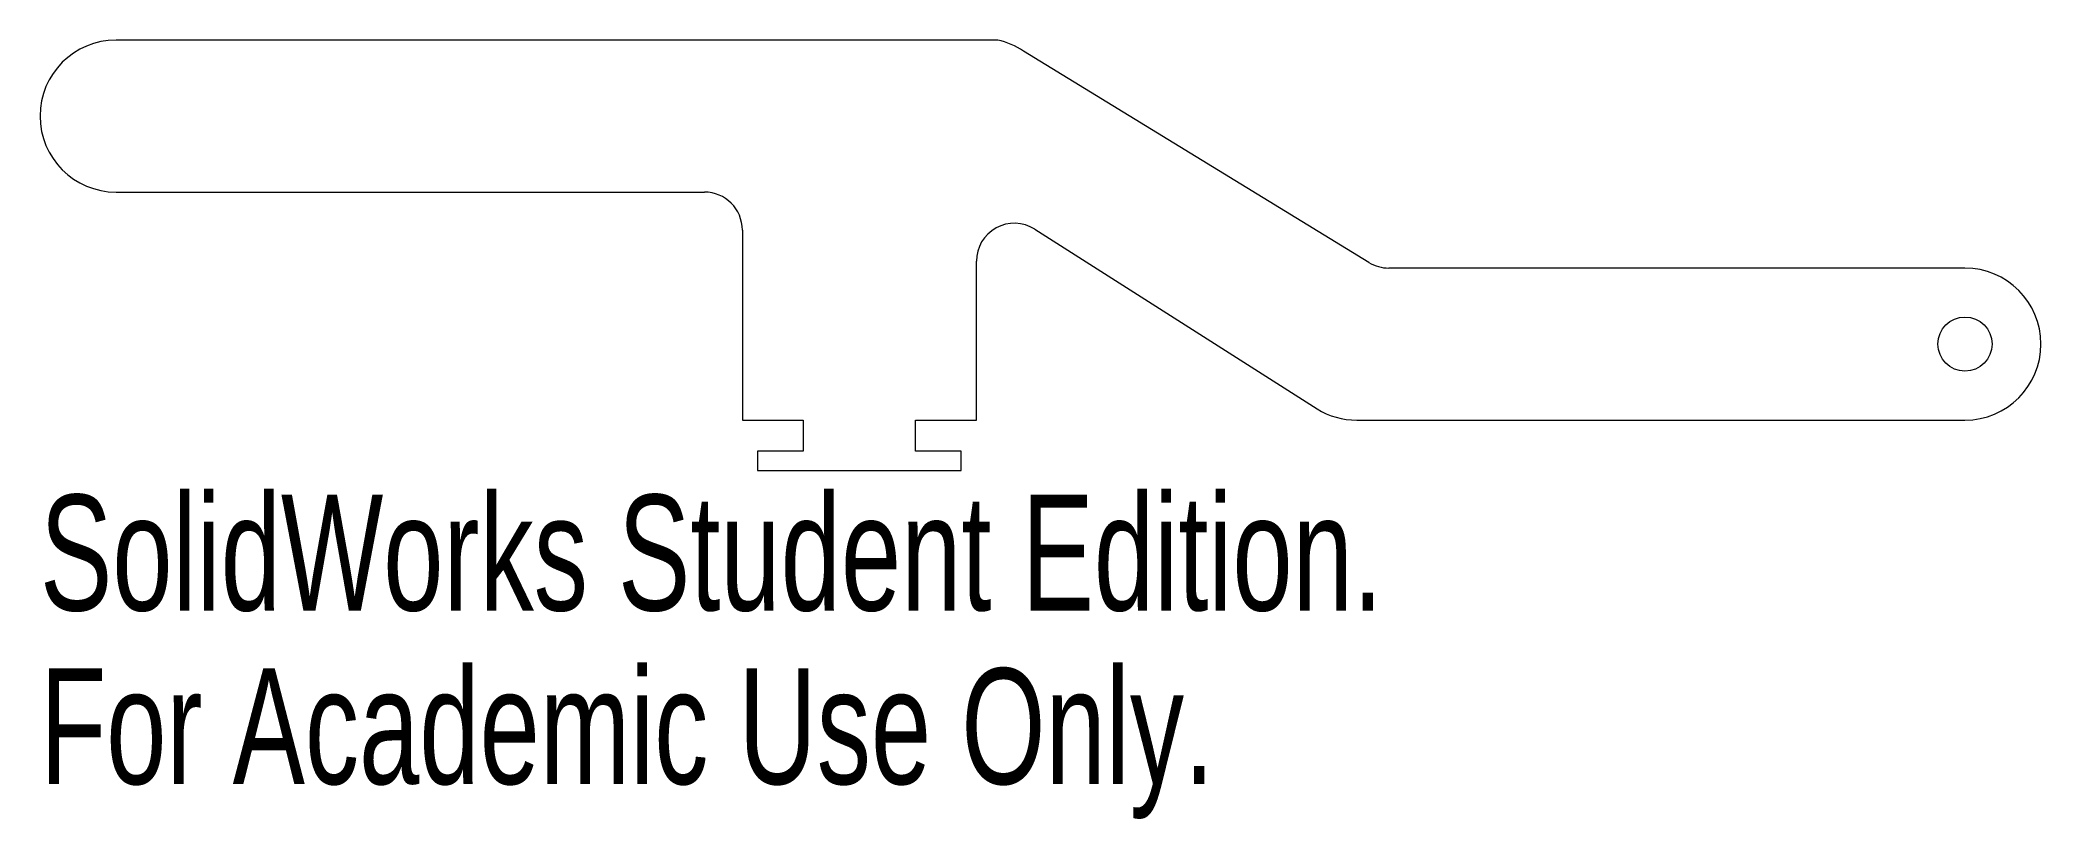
# Model space of a CAD drawing. Header units: inches. Extents: x -3.11 to 0.18, y -0.99 to 0.29.
import ezdxf

# ---------------------------------------------------------------- set-up
doc = ezdxf.new("R2010")
doc.units = ezdxf.units.IN
doc.header["$MEASUREMENT"] = 0
doc.styles.add('SLDTEXTSTYLE0', font='TXT', dxfattribs={"width": 0.7})

msp = doc.modelspace()

# ---------------------------------------------------------------- linework, layer by layer
at = {"color": 7, "linetype": 'Continuous', "lineweight": 15}
for p, q in [((-1.5338, 0.2901), (-2.9834, 0.2901)), ((-0.9235, -0.0757), (-1.4914, 0.2718)), ((-2.9834, 0.0401), (-2.0162, 0.0401)), ((-1.9537, -0.0224), (-1.9537, -0.3349)), ((-1.473, -0.021), (-1.0089, -0.3165)), ((-1.569, -0.3349), (-1.569, -0.0737)), ((0.0563, -0.0849), (-0.8909, -0.0849)), ((-1.9537, -0.3349), (-1.8537, -0.3349)), ((-1.8537, -0.3349), (-1.8537, -0.386)), ((-1.669, -0.3349), (-1.569, -0.3349)), ((-1.669, -0.386), (-1.669, -0.3349)), ((-0.9437, -0.3349), (0.0563, -0.3349)), ((-1.9287, -0.386), (-1.9287, -0.4175)), ((-1.8537, -0.386), (-1.9287, -0.386)), ((-1.594, -0.386), (-1.669, -0.386)), ((-1.594, -0.4175), (-1.594, -0.386)), ((-1.9287, -0.4175), (-1.594, -0.4175))]:
    msp.add_line(p, q, dxfattribs=at)
msp.add_circle((0.0563, -0.2099), 0.0445, dxfattribs=at)
for centre, radius, start, end in [((-2.9834, 0.1651), 0.125, 90, 270), ((-1.5614, 0.1682), 0.125, 55.9352, 77.2626), ((-2.0162, -0.0224), 0.0625, 0, 90), ((-1.5065, -0.0737), 0.0625, 57.5151, 180), ((-0.8909, -0.0224), 0.0625, 238.541, 270), ((0.0563, -0.2099), 0.125, 270, 90), ((-0.9437, -0.2099), 0.125, 238.541, 270)]:
    msp.add_arc(centre, radius, start, end, dxfattribs=at)

# ---------------------------------------------------------------- texts
at = {"color": 7, "linetype": 'Continuous', "char_height": 0.1903, "attachment_point": 1, "style": 'SLDTEXTSTYLE0'}
for s, insert in [('SolidWorks Student Edition.', (-3.1084, -0.4577)), ('For Academic Use Only.', (-3.1084, -0.7431))]:
    msp.add_mtext(s, dxfattribs=dict(at, insert=insert))

doc.saveas('drawing.dxf')
